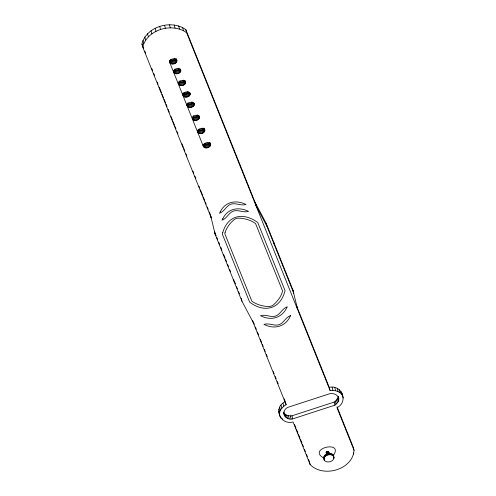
<?xml version="1.0" encoding="UTF-8"?>
<svg xmlns="http://www.w3.org/2000/svg" width="496" height="496" viewBox="0 0 496 496"><rect width="100%" height="100%" fill="white"/><g stroke="black" fill="none" stroke-linecap="round" stroke-linejoin="round"><path stroke-width="0.74" d="M338.743 400.21C339.63 395.572 334.211 392.993 330.286 393.533L288.077 407.278C280.184 410.552 285.07 421.141 292.733 418.891L334.943 405.145L338.241 401.648L338.743 400.21L337.956 397.153L336.561 399.981L334.155 402.089L291.939 415.834C288.734 416.187 284.809 415.245 283.346 412.064M296.292 305.139L329.251 387.339C341.744 384.388 348.818 401.977 336.982 407.7L354.051 450.281C352.792 469.774 323.088 478.101 310.143 464.578L293.068 421.997C280.153 425.506 272.794 407.16 285.336 401.636L286.13 404.693C282.044 406.9 278.157 411.618 279.924 416.491M169.421 61.306C169.651 65.77 177.661 64.282 176.824 60.221C175.156 57.214 169.024 58.993 169.737 62.527L203.372 146.425C205.412 149.928 212.449 146.878 210.143 142.898M180.755 71.362C181.331 67.363 174.623 67.859 173.65 70.947C173.073 74.946 179.781 74.45 180.755 71.362L180.122 68.913M185.504 83.21C186.081 79.217 179.372 79.707 178.399 82.801C177.822 86.794 184.531 86.304 185.504 83.21L184.872 80.767M190.104 94.686C190.681 90.694 183.973 91.183 182.999 94.277C182.423 98.27 189.131 97.78 190.104 94.686L189.472 92.244M194.252 105.034C194.829 101.035 188.127 101.531 187.153 104.625C186.577 108.618 193.279 108.122 194.252 105.034L193.781 103.199M199.46 118.011C200.037 114.018 193.328 114.514 192.355 117.602C191.778 121.601 198.481 121.105 199.46 118.011L198.828 115.568M197.327 130.907C197.768 136.028 207.074 133.157 204.414 128.6M323.64 457.789C324.155 452.606 334.099 451.571 334.006 457.665C333.486 462.855 323.541 463.884 323.64 457.789L323.814 458.695M334.006 457.665C332.996 452.346 322.958 454.751 324.13 459.916M326.517 453.226C324.93 451.186 330.193 450.647 329.127 453.592M210.794 216.144L211.271 217.973L142.736 47.046L141.949 43.989C146.345 26.276 171.678 19.232 185.857 29.692L256.525 205.945M142.736 47.046C147.132 29.332 172.472 22.289 186.651 32.748L330.038 390.395C334.788 389.968 340.578 391.325 342.73 396.044M170.692 63.575L169.905 60.518C172.013 61.578 175.045 60.729 176.043 58.522L176.83 61.578M198.598 133.182L197.811 130.126C199.919 131.186 202.951 130.336 203.949 128.123L204.736 131.18M204.333 147.479L203.54 144.423C205.648 145.483 208.686 144.634 209.678 142.42M328.606 452.755L328.736 452.011M174.617 73.358L173.823 70.302C175.739 71.269 178.269 70.643 179.602 68.987L180.389 72.044M179.366 85.213L178.579 82.156C180.488 83.117 183.024 82.491 184.351 80.836L185.138 83.892M183.966 96.683L183.179 93.626C185.089 94.593 187.624 93.967 188.951 92.312L189.745 95.368M188.114 107.031L187.327 103.974C189.236 104.941 191.772 104.315 193.099 102.66L193.893 105.716M193.322 120.013L192.529 116.957C194.444 117.918 196.974 117.298 198.307 115.642L199.094 118.699M333.151 455.731C344.515 439.865 307.105 448.229 323.466 457.938M204.73 129.822C203.062 126.821 196.931 128.6 197.644 132.128M210.459 144.119C208.797 141.118 202.659 142.898 203.372 146.425L203.056 145.204M266.172 223.299L255.087 202.349L255.874 205.406L266.96 226.356L293.737 293.136L292.95 290.079L266.172 223.299L266.96 226.356M216.132 235.724L214.402 231.415L215.196 234.472L241.967 301.252L253.059 322.202L286.13 404.693M337.044 406.776L353.264 447.225L354.051 450.281M141.949 43.989L143.673 48.298M144.826 51.169L145.694 53.326M151.739 68.405L152.601 70.562M153.754 73.433L154.616 75.59M157.207 82.051L158.075 84.208M159.222 87.079L161.529 92.826M162.105 94.259L163.544 97.855M164.12 99.287L165.559 102.877M166.135 104.315L166.997 106.473M168.15 109.343L169.303 112.214M171.033 116.523L172.472 120.119M173.048 121.551L174.487 125.147M175.063 126.579L175.925 128.737M177.078 131.607L177.94 133.765M181.97 143.815L183.415 147.411M183.985 148.843L184.853 151.001M186.006 153.872L186.868 156.029M192.913 171.108L193.781 173.265M194.928 176.136L195.796 178.293M198.964 186.192L199.535 187.624M200.403 189.782L202.703 195.529M203.279 196.962L204.718 200.558M205.294 201.99L206.162 204.147M207.309 207.018L208.177 209.176M209.331 212.046L210.478 214.917M253.419 322.009L254.281 324.167M255.428 327.031L256.289 329.183M257.443 332.053L258.596 334.924M260.319 339.227L261.758 342.817M262.334 344.249L263.196 346.4M264.343 349.271L265.205 351.422M266.358 354.293L267.22 356.444M273.259 371.504L274.121 373.662M275.274 376.526L276.136 378.677M277.289 381.548L278.151 383.699M284.189 398.765L285.051 400.917M294.556 424.619L295.976 428.166M296.546 429.586L297.972 433.138M298.536 434.552L299.962 438.104M300.533 439.524L301.952 443.071M302.523 444.49L303.378 446.617M304.513 449.457L305.369 451.589M306.503 454.429L307.359 456.556M308.5 459.395L309.349 461.522M216.709 237.156L217.57 239.32M218.724 242.184L219.592 244.348M220.739 247.213L221.898 250.102M223.615 254.392L225.066 258.007M225.63 259.42L226.505 261.603M227.645 264.442L228.526 266.631M229.66 269.471L230.528 271.628M234.558 281.678L235.433 283.867M236.573 286.707L237.448 288.883M238.588 291.735L239.456 293.899M343.195 398.028L341.936 392.987M340.888 391.195L341.682 394.252M339.301 389.67L340.095 392.727M337.249 388.473L338.043 391.53M353.443 452.867L353.76 454.088M338.204 396.329L338.836 398.778M334.819 387.667L335.606 390.724M337.454 398.592L338.241 401.648M336.561 399.981L337.348 403.031M332.109 387.283L332.903 390.34M335.321 401.252L336.108 404.308M334.155 402.089L334.943 405.145M329.251 387.339L330.038 390.395M296.868 306.578L297.662 309.634L292.95 290.079M333.008 454.739L333.318 455.96M333.839 458.62L333.51 455.539M332.202 454.1L332.518 455.322M331.154 453.666L331.471 454.894M329.945 453.474L330.262 454.696M328.6 451.8L329.084 453.846M328.389 451.633L328.91 453.642M328.11 451.515L328.96 454.745M273.637 241.924L274.431 244.981M327.788 451.465L328.482 454.144M327.447 451.478L328.135 454.156M327.1 451.558L327.794 454.237M327.341 453.821L327.658 455.043M326.783 451.695L327.472 454.373M326.504 451.881L327.025 453.89M326.294 452.11L326.988 454.789M326.163 452.358L326.647 454.398M326.12 452.606L326.684 454.857M326.132 454.342L326.449 455.564M325.091 455.049L325.407 456.27M324.297 455.905L324.613 457.126M323.801 456.835L324.117 458.056M324.322 459.494L324.638 460.716M309.51 462.136L310.143 464.578M291.939 415.834L292.733 418.891M290.296 415.915L291.084 418.971M288.387 415.698L289.18 418.754M286.663 415.171L287.457 418.227M282.974 403.217L283.762 406.274M185.857 29.692L186.651 32.748M285.206 414.365L286 417.421M284.084 413.311L284.871 416.367M283.501 412.517L283.817 413.738M283.501 412.678L284.134 415.121M281.046 405.077L281.84 408.134M182.602 27.497L183.39 30.554M279.645 407.123L280.438 410.18M282.342 418.643L282.658 419.87M210.118 142.947L210.589 144.782M278.845 409.268L279.632 412.325M209.839 143.034L210.471 145.477M280.693 417.099L281.009 418.326M209.318 143.102L210.106 146.159M178.678 25.916L179.465 28.973M208.735 143.728L209.523 146.785M204.383 128.65L204.86 130.485M207.979 144.243L208.766 147.3M203.583 128.811L204.377 131.862M207.092 144.627L207.886 147.684M252.582 320.366L253.059 322.202M203 129.431L203.794 132.488M199.262 116.095L199.578 117.316M206.144 144.844L206.931 147.901M202.244 129.952L203.038 133.002M174.245 25.005L175.038 28.061M205.195 144.882L205.983 147.938M197.724 116.262L198.512 119.319M201.364 130.33L202.151 133.387M194.06 103.112L194.376 104.34M204.302 144.739L205.096 147.796M196.968 116.783L197.755 119.84M200.409 130.547L201.202 133.604M189.912 92.771L190.228 93.992M192.522 103.28L193.31 106.336M196.081 117.161L196.875 120.218M199.46 130.584L200.248 133.641M203.112 144.565L203.744 147.014M191.76 103.8L192.553 106.857M198.574 130.442L199.361 133.498M195.133 117.378L195.92 120.435M188.368 92.932L189.162 95.988M185.151 80.681L185.628 82.516M241.18 298.195L241.967 301.252M190.879 104.179L191.667 107.235M194.178 117.416L194.971 120.472M197.538 130.882L198.016 132.717M187.612 93.453L188.406 96.509M169.489 24.8L170.277 27.857M189.925 104.396L190.718 107.452M193.291 117.273L194.085 120.33M183.768 81.462L184.562 84.518M180.556 69.44L180.873 70.661M186.732 93.837L187.519 96.894M188.976 104.433L189.77 107.489M183.012 81.976L183.805 85.033M192.262 117.713L192.733 119.548M185.777 94.048L186.57 97.104M233.709 279.57L234.503 282.627M176.508 58.999L176.954 60.884M188.089 104.29L188.877 107.347M179.019 69.607L179.806 72.664M182.131 82.361L182.919 85.417M184.828 94.091L185.616 97.142M175.677 59.204L176.471 62.26M178.262 70.128L179.05 73.185M186.899 104.123L187.531 106.566M181.176 82.578L181.97 85.634M186.682 104.148L187.159 105.983M175.094 59.824L175.888 62.88M183.942 93.942L184.729 96.999M177.376 70.506L178.169 73.563M180.228 82.615L181.015 85.672M174.338 60.345L175.131 63.401M182.751 93.775L183.384 96.218M176.427 70.723L177.215 73.78M164.598 25.315L165.385 28.365M179.341 82.466L180.129 85.523M173.457 60.723L174.245 63.779M175.472 70.761L176.266 73.817M178.306 82.913L178.777 84.742M172.503 60.94L173.296 63.996M178.095 82.937L178.411 84.159M174.586 70.618L175.379 73.675M171.554 60.977L172.341 64.034M173.395 70.444L174.028 72.893M170.667 60.834L171.455 63.891M173.34 71.083L173.656 72.311M169.477 60.667L170.109 63.11M159.768 26.517L160.555 29.574M155.198 28.371L155.986 31.428M151.069 30.795L151.863 33.852M147.554 33.697L148.347 36.754M144.795 36.946L145.582 40.002M142.898 40.424L143.691 43.481M210.657 215.667L215.196 234.472M278.665 411.407L279.13 413.441M174.71 58.447A2.331 1.612 -14.5 0 1 172.8 59.904A2.331 1.612 -14.5 0 1 170.506 59.402M178.628 68.225A2.331 1.612 -14.5 0 1 176.719 69.682A2.331 1.612 -14.5 0 1 174.431 69.186M183.384 80.079A2.331 1.612 -14.5 0 1 181.474 81.536A2.331 1.612 -14.5 0 1 179.18 81.034M187.984 91.555A2.331 1.612 -14.5 0 1 186.074 93.012A2.331 1.612 -14.5 0 1 183.78 92.51M192.132 101.903A2.331 1.612 -14.5 0 1 190.222 103.36A2.331 1.612 -14.5 0 1 187.928 102.858M208.122 142.774A2.331 1.612 -14.5 0 1 204.147 143.301M197.334 114.88A2.331 1.612 -14.5 0 1 195.424 116.337A2.331 1.612 -14.5 0 1 193.136 115.835M202.616 128.049A2.331 1.612 -14.5 0 1 200.998 129.425A2.331 1.612 -14.5 0 1 198.778 129.295M222.766 232.457L222.338 234.062L249.637 302.138C264.405 313.298 280.426 309.219 285.057 290.631L257.753 222.53C243.716 212.133 228.048 214.644 222.766 232.457M225.091 232.531L224.793 233.678L251.875 301.221L254.237 302.684A32.184 22.277 -14.5 0 0 266.439 306.423L268.789 306.578A5.679 3.931 -14.5 0 0 273.184 305.059L273.538 304.773A34.305 23.74 -14.5 0 0 282.267 292.144L282.584 290.954L255.589 223.622L254.553 222.871A32.184 22.277 -14.5 0 0 240.926 218.259L238.576 218.104A5.679 3.931 -14.5 0 0 234.18 219.616L233.827 219.902A34.305 23.746 -14.5 0 0 225.097 232.531M220.348 211.718L219.412 213.268C224.353 211.711 226.095 205.921 230.863 204.154C235.885 202.56 240.988 206.125 246.053 204.495C236.418 199.69 225.314 201.351 220.348 211.718M222.865 218.618L221.929 220.168C226.87 218.612 228.613 212.821 233.374 211.06C238.396 209.461 243.505 213.032 248.564 211.395C238.936 206.596 227.831 208.258 222.865 218.618M287.122 306.937C282.317 318.017 270.928 321.179 260.487 315.71C265.552 314.073 270.655 317.645 275.677 316.045C280.445 314.284 282.181 308.493 287.122 306.937M290.594 315.592C285.789 326.672 274.393 329.834 263.959 324.365C269.018 322.729 274.127 326.294 279.149 324.7C283.91 322.939 285.653 317.142 290.594 315.592"/></g></svg>
